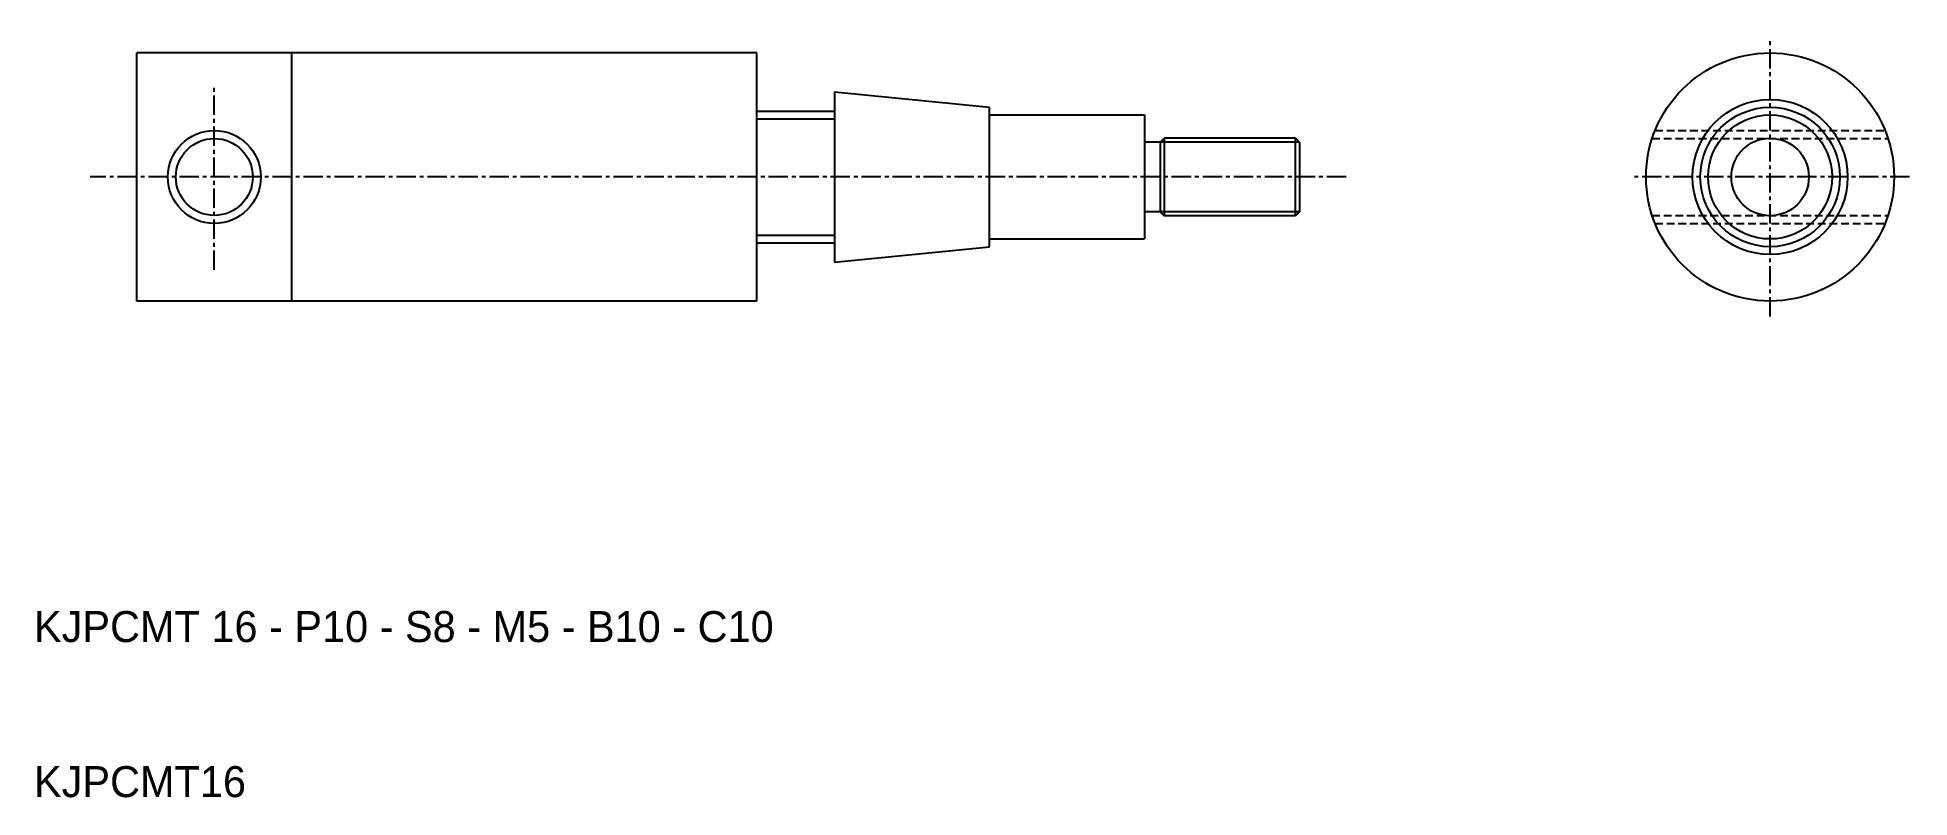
# Model space of a CAD drawing. Extents: x -6 to 114, y 10 to 59.
import ezdxf

# ---------------------------------------------------------------- set-up
doc = ezdxf.new("R2010")
doc.units = 0
doc.linetypes.add('CENTER', pattern=[2, 1.25, -0.25, 0.25, -0.25])
doc.linetypes.add('DASHED', pattern=[0.75, 0.5, -0.25])
doc.layers.get('0').update_dxf_attribs({"linetype": 'CONTINUOUS'})
doc.layers.add('CENTER', color=1, linetype='CENTER')

msp = doc.modelspace()

# ---------------------------------------------------------------- linework, layer by layer
at = {"color": 7, "linetype": 'CONTINUOUS'}
for p, q in [((40, 58), (0, 58)), ((0, 42), (0, 58)), ((10, 42), (10, 58)), ((40, 42), (40, 58)), ((45, 55.5), (45, 44.5)), ((45, 55.5), (55, 54.5)), ((55, 45.5), (55, 54.5)), ((40, 54.25), (45, 54.25)), ((40, 53.75), (45, 53.75)), ((55, 54), (65, 54)), ((65, 54), (65, 46)), ((66, 52.24), (65, 52.24)), ((66, 52.24), (66.26, 52.5)), ((66, 52.24), (66, 47.76)), ((74.74, 52.5), (66.26, 52.5)), ((66.26, 52.5), (66.26, 47.5)), ((74.74, 47.5), (74.74, 52.5)), ((75, 52.24), (74.74, 52.5)), ((75, 52.24), (75, 47.76)), ((66, 47.76), (65, 47.76)), ((66, 47.76), (66.26, 47.5)), ((74.74, 47.5), (66.26, 47.5)), ((75, 47.76), (74.74, 47.5)), ((40, 46.25), (45, 46.25)), ((55, 46), (65, 46)), ((40, 45.75), (45, 45.75)), ((45, 44.5), (55, 45.5)), ((40, 42), (0, 42))]:
    msp.add_line(p, q, dxfattribs=at)
at = {"color": 3, "linetype": 'CONTINUOUS'}
for p, q in [((75, 52.24), (66, 52.24)), ((75, 47.76), (66, 47.76))]:
    msp.add_line(p, q, dxfattribs=at)
at = {"color": 3, "linetype": 'DASHED'}
for p, q in [((97.74, 52.48), (112.95, 52.48)), ((97.93, 53), (112.76, 53)), ((97.74, 47.52), (112.95, 47.52)), ((97.93, 47), (112.76, 47))]:
    msp.add_line(p, q, dxfattribs=at)
at = {"color": 7, "linetype": 'CONTINUOUS'}
for centre, radius in [((105.35, 50), 8), ((105.35, 50), 5), ((105.35, 50), 4.5), ((105.35, 50), 4), ((5, 50), 2.48), ((105.35, 50), 2.5)]:
    msp.add_circle(centre, radius, dxfattribs=at)
at = {"color": 3, "linetype": 'CONTINUOUS'}
msp.add_circle((5, 50), 3, dxfattribs=at)
at = {"layer": 'CENTER', "color": 1, "linetype": 'CENTER'}
for p, q in [((105.35, 41), (105.35, 59)), ((5, 44), (5, 56)), ((78, 50), (-3, 50)), ((114.35, 50), (96.35, 50))]:
    msp.add_line(p, q, dxfattribs=at)

# ---------------------------------------------------------------- texts
at = {"color": 7, "linetype": 'CONTINUOUS'}
for s, p in [('KJPCMT 16 - P10 - S8 - M5 - B10 - C10', (-6.63, 20)), ('KJPCMT16', (-6.63, 10))]:
    msp.add_text(s, height=2, dxfattribs=at).set_placement(p)

doc.saveas('drawing.dxf')
